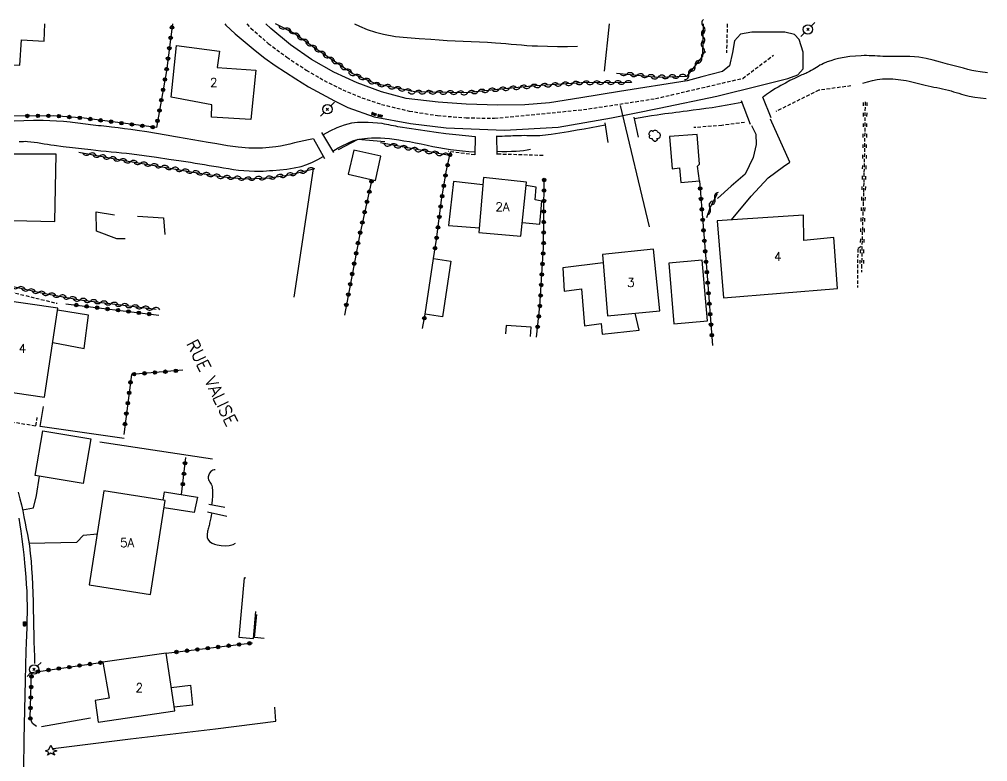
# Model space of a CAD drawing. Header units: millimetres. Extents: x 176000 to 177000, y 162000 to 163001.
# Drawn here: x 176663 to 176801.3, y 162894.7 to 163000.6 of the extents above; entities that cross this region are included whole.
import ezdxf
from ezdxf.enums import TextEntityAlignment as Align

# ---------------------------------------------------------------- set-up
doc = ezdxf.new("R2010")
doc.units = ezdxf.units.MM
doc.linetypes.add('DASHED', pattern=[0.75, 0.5, -0.25])
doc.layers.get('0').update_dxf_attribs({"linetype": 'CONTINUOUS'})
for name, color, linetype in [('W0001', 6, 'DASHED'), ('W0008', 7, 'CONTINUOUS'), ('W0017', 7, 'CONTINUOUS'), ('W0101', 7, 'CONTINUOUS'), ('W0104', 1, 'CONTINUOUS'), ('W0112', 1, 'DASHED'), ('W0120', 7, 'CONTINUOUS'), ('W0220', 5, 'DASHED'), ('W0300', 7, 'CONTINUOUS'), ('W0303', 7, 'CONTINUOUS'), ('W0310', 3, 'CONTINUOUS'), ('W0323', 7, 'CONTINUOUS'), ('W0333', 7, 'CONTINUOUS'), ('W0401', 7, 'CONTINUOUS'), ('W0473', 7, 'CONTINUOUS'), ('W0510', 5, 'CONTINUOUS'), ('W0515', 5, 'CONTINUOUS'), ('W0989', 7, 'CONTINUOUS'), ('W0991', 7, 'CONTINUOUS')]:
    doc.layers.add(name, color=color, linetype=linetype)
doc.styles.get("Standard").update_dxf_attribs({"font": 'romans.shx', "width": 0.85})

# ---------------------------------------------------------------- blocks, each defined once
blk = doc.blocks.new('T401')
for p, q in [((-0.3, 0.3), (0, 0.3)), ((-0.3, -0.25), (-0.3, 0.3)), ((-0.3, 0.15), (0, 0.15)), ((-0.3, 0), (0, 0)), ((0, 0.3), (0, -0.25)), ((-0.3, -0.15), (0, -0.15)), ((-0.3, -0.25), (-0.3, -0.3)), ((-0.3, -0.3), (0, -0.3)), ((0, -0.3), (0, -0.25))]:
    blk.add_line(p, q)
blk = doc.blocks.new('T473')
for p, q in [((-0.166667, 0.166667), (0.166667, -0.166667)), ((-0.166667, -0.166667), (0.166667, 0.166667)), ((0.500001, 0.500001), (1.000002, 1.000002)), ((-1.000002, -1.000002), (-0.500001, -0.500001))]:
    blk.add_line(p, q)
blk.add_ellipse((0, 0), major_axis=(0.471405, 0.471405), ratio=1, start_param=5.4977871438, end_param=11.780972451)
blk = doc.blocks.new('T300')
for p, q in [((-0.8, 0.51), (-0.86, 0.34)), ((-0.86, 0.34), (-0.86, 0.17)), ((-0.86, 0.17), (-0.74, 0.06)), ((-0.69, 0.63), (-0.8, 0.51)), ((-0.8, -0.06), (-0.74, 0.06)), ((-0.74, 0.06), (-0.69, 0.11)), ((-0.57, 0.69), (-0.69, 0.63)), ((-0.46, 0.69), (-0.57, 0.69)), ((-0.29, 0.63), (-0.46, 0.69)), ((-0.29, 0.63), (-0.17, 0.74)), ((-0.23, 0.57), (-0.29, 0.63)), ((-0.17, 0.74), (-0.06, 0.8)), ((-0.06, 0.8), (0.06, 0.8)), ((0.06, 0.8), (0.23, 0.74)), ((0.23, 0.74), (0.34, 0.63)), ((0.34, 0.63), (0.4, 0.51)), ((0.46, 0.46), (0.34, 0.46)), ((0.4, 0.51), (0.4, 0.46)), ((0.57, 0.4), (0.46, 0.46)), ((0.57, 0.4), (0.69, 0.29)), ((0.69, 0.29), (0.74, 0.17)), ((0.74, 0.06), (0.69, -0.17)), ((0.74, 0.17), (0.74, 0.06)), ((-0.8, -0.17), (-0.8, -0.06)), ((-0.8, -0.23), (-0.8, -0.17)), ((-0.74, -0.34), (-0.8, -0.23)), ((-0.69, -0.4), (-0.74, -0.34)), ((-0.51, -0.46), (-0.69, -0.4)), ((-0.4, -0.46), (-0.51, -0.46)), ((-0.4, -0.46), (-0.34, -0.46)), ((-0.34, -0.46), (-0.34, -0.4)), ((-0.34, -0.51), (-0.34, -0.46)), ((-0.29, -0.63), (-0.34, -0.51)), ((-0.17, -0.74), (-0.29, -0.63)), ((-0.06, -0.8), (-0.17, -0.74)), ((0.06, -0.8), (-0.06, -0.8)), ((0.17, -0.74), (0.06, -0.8)), ((0.23, -0.69), (0.17, -0.74)), ((0.29, -0.46), (0.23, -0.46)), ((0.29, -0.63), (0.23, -0.69)), ((0.46, -0.4), (0.29, -0.46)), ((0.34, -0.51), (0.29, -0.63)), ((0.34, -0.51), (0.34, -0.46)), ((0.57, -0.34), (0.46, -0.4)), ((0.63, -0.29), (0.57, -0.34)), ((0.69, -0.17), (0.63, -0.29))]:
    blk.add_line(p, q)
blk = doc.blocks.new('T303')
for p, q in [((-0.77, 0), (-0.28, 0.21)), ((-0.28, -0.21), (-0.77, 0)), ((-0.28, 0.21), (0, 0.83)), ((0, 0.83), (0.28, 0.21)), ((0.28, 0.21), (0.83, 0)), ((0.83, 0), (0.28, -0.21)), ((-0.49, -0.63), (-0.28, -0.21)), ((0, -0.35), (-0.49, -0.63)), ((0.56, -0.63), (0, -0.35)), ((0.28, -0.21), (0.56, -0.63))]:
    blk.add_line(p, q)
blk = doc.blocks.new('t310o')
at = {"color": 0, "linetype": 'Continuous'}
for centre, start, end in [((-0.5, 0.38), 216.8699, 323.1304), ((0.5, -0.37), 36.8699, 143.1303)]:
    blk.add_arc(centre, 0.625, start, end, dxfattribs=at)
blk = doc.blocks.new('t323o')
at = {"color": 0, "linetype": 'Continuous'}
for radius in [0.25, 0.15]:
    blk.add_circle((0, 0), radius, dxfattribs=at)
blk = doc.blocks.new('t220o')
at = {"color": 0, "linetype": 'Continuous'}
for p, q in [((-0.25, 0.25), (0.25, 0.25)), ((-0.25, -0.25), (0.25, -0.25))]:
    blk.add_line(p, q, dxfattribs=at)

msp = doc.modelspace()

# ---------------------------------------------------------------- linework, layer by layer
at = {"layer": 'W0001'}
msp.add_lwpolyline([(176695.43, 163000), (176696.02, 162999.39), (176698.52, 162997.21), (176701.18, 162995.23), (176703.94, 162993.41), (176706.5, 162991.92), (176709.14, 162990.59), (176711.87, 162989.44), (176714.68, 162988.51), (176718.65, 162987.55), (176722.69, 162986.92), (176726.76, 162986.59), (176730.84, 162986.53), (176743.52, 162987.76), (176753.83, 162989.34), (176766.27, 162992.23), (176770.68, 162995.54)], dxfattribs=at)
at = {"layer": 'W0008'}
for points in [[(176692.29, 163000), (176692.45, 162999.83), (176693.79, 162998.56), (176695.2, 162997.37), (176696.63, 162996.2), (176698.04, 162995.12), (176699.48, 162994.08), (176700.96, 162993.09), (176702.45, 162992.14), (176704.27, 162991.04), (176706.11, 162990), (176707.99, 162989), (176709.88, 162988.05)], [(176718.23, 162989.35), (176714.68, 162990.31), (176711.23, 162991.57), (176707.89, 162993.12), (176704.7, 162994.94), (176701.68, 162997.01), (176698.86, 162999.33), (176698.17, 163000)], [(176709.88, 162988.05), (176713.65, 162986.75), (176718.83, 162985.8), (176723.9, 162985.17), (176732.27, 162984.85), (176739.92, 162985.27), (176747.53, 162986.57), (176754.32, 162987.95), (176762.59, 162989.68), (176768.89, 162991.27), (176772.74, 162992.2), (176774.15, 162992.72), (176774.89, 162993.6), (176774.92, 162995.97), (176774.35, 162997.77), (176773.69, 162998.51), (176772.29, 162998.8), (176767.56, 162998.8), (176765.96, 162998.52), (176765.12, 162997.57), (176764.84, 162995.94), (176764.38, 162994), (176763.37, 162993.21), (176760.46, 162992.44), (176758.32, 162991.89), (176748.69, 162990.35), (176743.14, 162989.43), (176738.68, 162988.72), (176735.15, 162988.43), (176731.29, 162988.42), (176726.79, 162988.54), (176722.8, 162988.84), (176718.23, 162989.35)], [(176663.6, 162893.64), (176663.67, 162897.86), (176663.76, 162902.08), (176663.85, 162906.3), (176663.95, 162910.52), (176663.99, 162911.63), (176664.04, 162912.74), (176664.08, 162913.85), (176664.1, 162914.97), (176664.11, 162915.98), (176664.11, 162916.98), (176664.09, 162917.99), (176664.06, 162919), (176664, 162920.02), (176663.93, 162921.03), (176663.84, 162922.05), (176663.75, 162923.06), (176663.64, 162924.19), (176663.52, 162925.33), (176663.38, 162926.46), (176663.22, 162927.59), (176663.08, 162928.51), (176662.91, 162929.44)]]:
    msp.add_lwpolyline(points, dxfattribs=at)
at = {"layer": 'W0017'}
for points in [[(176767.53, 162985.51), (176768.16, 162984.25), (176768.19, 162982.78), (176767.79, 162980.94), (176766.63, 162978.55), (176764.64, 162976.83), (176762.68, 162975.06)], [(176764.67, 162972.02), (176767.46, 162975.4), (176769.91, 162978.02), (176772.08, 162979.64), (176773.01, 162980.27), (176770.23, 162986.38)], [(176663.4, 162930.62), (176664.99, 162930.91), (176665.39, 162932.67), (176665.83, 162935.43)], [(176664.32, 162925.88), (176671.19, 162926.02), (176672.12, 162926.99), (176674.06, 162927.2)], [(176667.79, 162896.56), (176678.84, 162897.95), (176690.96, 162899.38), (176699.61, 162900.46), (176699.46, 162902.47)], [(176666.1, 162899.72), (176673.11, 162900.93)]]:
    msp.add_lwpolyline(points, dxfattribs=at)
at = {"layer": 'W0101'}
for points in [[(176685.4, 162996.94), (176691.57, 162996.1), (176691.22, 162993.76), (176696.74, 162993.38), (176696.03, 162986.35), (176690.4, 162986.68), (176690.45, 162988.46), (176684.65, 162989.53)], [(176646.99, 162973.95), (176656.44, 162974.02), (176660.04, 162974.12), (176659.97, 162971.96), (176668.05, 162971.78), (176668.23, 162981.39), (176656.65, 162981.39), (176656.66, 162981.9), (176646.91, 162981.95)], [(176728.61, 162970.23), (176734.57, 162969.7), (176735.39, 162977.43), (176729.27, 162978.05)], [(176762.65, 162971.89), (176763.52, 162960.88), (176779.82, 162962.25), (176779.31, 162969.53), (176775.02, 162969.1), (176774.96, 162972.68)], [(176754.45, 162959.05), (176753.55, 162967.82), (176746.23, 162967.08), (176746.97, 162958.34)], [(176660.23, 162960.61), (176658.36, 162947.92), (176666.56, 162946.71), (176668.44, 162959.4)], [(176675.01, 162933.32), (176672.92, 162919.92), (176681.71, 162918.56), (176683.8, 162931.95)], [(176683.92, 162910.17), (176674.9, 162908.88), (176675.78, 162903.73), (176673.77, 162903.43), (176674.2, 162900.32), (176685.16, 162901.95)]]:
    msp.add_lwpolyline(points, close=True, dxfattribs=at)
at = {"layer": 'W0104'}
for points in [[(176656.06, 163000), (176656.05, 162999.41), (176655.65, 162994.41), (176663.02, 162994.11), (176663.28, 162997.75), (176666.51, 162997.55), (176666.62, 163000)], [(176729.18, 162977.03), (176724.98, 162977.52), (176724.24, 162971.21), (176728.66, 162970.89)], [(176734.78, 162971.65), (176737.3, 162971.43), (176737.59, 162974.71), (176736.62, 162974.89), (176736.77, 162976.68), (176735.34, 162976.93)], [(176678.05, 162969.3), (176676.86, 162969.33), (176673.98, 162970.4), (176673.91, 162973.19), (176676.53, 162972.74)], [(176679.85, 162972.54), (176683.54, 162972.33), (176683.72, 162969.95)], [(176746.33, 162965.87), (176740.59, 162965.18), (176740.78, 162961.87), (176743.26, 162962.18), (176743.68, 162956.89), (176746.08, 162957.21), (176746.21, 162955.72), (176751.48, 162956.26), (176750.92, 162958.71)], [(176667.72, 162954.51), (176672.24, 162953.68), (176672.85, 162958.42), (176668.4, 162959.15)], [(176736.05, 162956.7), (176732.47, 162956.96), (176732.38, 162955.74)], [(176735.96, 162955.37), (176736.05, 162956.7)], [(176683.52, 162932), (176683.71, 162933.2), (176688.41, 162932.43), (176687.93, 162930.24), (176683.64, 162930.91)], [(176695.33, 162920.89), (176695.07, 162920.91), (176694.29, 162912.47), (176696.41, 162912.27)], [(176696.41, 162912.27), (176696.76, 162916.13)], [(176696.55, 162912.39), (176696.9, 162915.69)], [(176697.94, 162912.24), (176696.55, 162912.39)], [(176684.66, 162905.28), (176687.41, 162905.62), (176687.7, 162902.72), (176685.08, 162902.46)]]:
    msp.add_lwpolyline(points, dxfattribs=at)
for points in [[(176760.11, 162977.6), (176759.83, 162979.67), (176760.11, 162979.96), (176759.79, 162984.21), (176755.83, 162983.94), (176756.19, 162979.3), (176757.26, 162979.47), (176757.43, 162977.36)], [(176709.94, 162978.54), (176713.82, 162977.65), (176714.61, 162981.1), (176710.73, 162981.99)], [(176720.92, 162958.57), (176722.09, 162966.5), (176724.57, 162966.13), (176723.39, 162958.2)], [(176755.72, 162965.84), (176756.45, 162957.2), (176761.23, 162957.61), (176760.5, 162966.25)], [(176666.31, 162941.93), (176673.16, 162940.76), (176672.07, 162934.37), (176665.22, 162935.54)]]:
    msp.add_lwpolyline(points, close=True, dxfattribs=at)
at = {"layer": 'W0112'}
for points in [[(176764.07, 163000), (176763.96, 162995.89)], [(176781.73, 162991.15), (176777.14, 162990.54), (176770.99, 162987.5)], [(176766.55, 162985.94), (176763.3, 162985.51), (176759.3, 162985.19)], [(176728.01, 162981.32), (176724.25, 162981.77)], [(176737.77, 162981.21), (176731.29, 162981.4)], [(176783.2, 162968.22), (176782.7, 162967.89), (176782.66, 162962.36)], [(176648.57, 162964.98), (176668.34, 162960.11)], [(176661.79, 162943.2), (176665.33, 162942.63), (176665.51, 162943.8)]]:
    msp.add_lwpolyline(points, dxfattribs=at)
at = {"layer": 'W0120'}
for points in [[(176770.36, 162986.58), (176769.16, 162989.56)], [(176766.04, 162989.08), (176767.32, 162985.7)], [(176746.58, 162985.87), (176747.02, 162983.09)], [(176751.37, 162983.82), (176750.77, 162986.7)], [(176707.86, 162981.66), (176706.14, 162984.5)], [(176731.21, 162981.37), (176731.15, 162984.02)], [(176704.95, 162983.6), (176706.54, 162980.77)], [(176728.08, 162983.93), (176728.02, 162981.33)], [(176689.81, 162930.36), (176692.6, 162929.73)], [(176692.29, 162930.94), (176690, 162931.38)]]:
    msp.add_lwpolyline(points, dxfattribs=at)
at = {"layer": 'W0220'}
msp.add_lwpolyline([(176783.75, 162988.86), (176783.73, 162986.66), (176783.7, 162984.46), (176783.67, 162982.26), (176783.62, 162980.06), (176783.59, 162978.68), (176783.56, 162977.3), (176783.52, 162975.91), (176783.48, 162974.53), (176783.44, 162973.15), (176783.4, 162971.76), (176783.36, 162970.38), (176783.32, 162968.99), (176783.3, 162968.14), (176783.29, 162967.29), (176783.27, 162966.43), (176783.26, 162965.58), (176783.24, 162964.72), (176783.24, 162964.54)], dxfattribs=at)
at = {"layer": 'W0300'}
for points in [[(176710.81, 163000), (176711.53, 162999.66), (176712.66, 162999.22), (176713.82, 162998.84), (176714.99, 162998.53), (176716.67, 162998.22), (176718.36, 162998.04), (176720.06, 162997.92), (176721.75, 162997.8), (176722.9, 162997.72), (176724.05, 162997.65), (176725.2, 162997.58), (176726.35, 162997.53), (176727.51, 162997.48), (176728.66, 162997.43), (176729.81, 162997.37), (176730.96, 162997.3), (176731.71, 162997.25), (176732.46, 162997.19), (176733.21, 162997.12), (176733.96, 162997.06), (176734.7, 162997), (176735.45, 162996.94), (176736.2, 162996.89), (176736.95, 162996.85), (176738.38, 162996.8), (176739.81, 162996.78), (176741.23, 162996.78), (176742.66, 162996.8)], [(176715.18, 162983.17), (176711.32, 162983.51), (176708.51, 162982.04)], [(176704.93, 162979.3), (176702.18, 162961)]]:
    msp.add_lwpolyline(points, dxfattribs=at)
at = {"layer": 'W0303'}
for points in [[(176747.19, 163000), (176746.51, 162993.24)], [(176677.91, 162940.79), (176665.93, 162942.54), (176666.4, 162945.38)], [(176690.54, 162937.84), (176674.44, 162940.28)]]:
    msp.add_lwpolyline(points, dxfattribs=at)
at = {"layer": 'W0310'}
for points in [[(176750.33, 162991.65), (176743.25, 162991.6), (176736.66, 162991.15), (176730.76, 162990.61), (176726.81, 162990.17), (176719.43, 162990.28), (176713.87, 162991.45), (176710.58, 162992.86), (176705.18, 162996.55), (176702.17, 162998.7), (176699.56, 163000)], [(176748.24, 162992.97), (176754.12, 162992.41), (176758.36, 162992.55), (176760.56, 162995.38), (176760.68, 163000)], [(176724.09, 162981.25), (176714.52, 162983)], [(176671.47, 162981.69), (176677.91, 162980.48), (176683.13, 162979.66), (176687.21, 162978.93), (176692.09, 162978.15), (176695.31, 162977.9), (176698.69, 162978.03), (176701.54, 162978.47), (176705.17, 162979.34)], [(176762.64, 162975.73), (176761.61, 162973.83), (176761.1, 162972.31)], [(176649.62, 162965.27), (176666.34, 162961.55), (176671.6, 162960.62), (176682.49, 162959.26)]]:
    msp.add_lwpolyline(points, dxfattribs=at)
at = {"layer": 'W0323'}
for points in [[(176684.83, 163000), (176683.97, 162993.3), (176682.53, 162985.2), (176672.24, 162986.53), (176667.89, 162986.88), (176656.43, 162986.8), (176645.13, 162986.02), (176648.59, 162994.45), (176653.46, 162994.24)], [(176722.09, 162966.5), (176722.53, 162969.22), (176723.26, 162974.84), (176723.91, 162978.89), (176724.56, 162981.7)], [(176713.32, 162977.77), (176711.53, 162969.76), (176709.39, 162958.41)], [(176736.82, 162955.26), (176737.31, 162959.69), (176737.83, 162968.04), (176737.91, 162977.73)], [(176760.11, 162977.6), (176761.16, 162964.64), (176761.97, 162954.08)], [(176669.6, 162960.04), (176682.86, 162958.41)], [(176720.55, 162956.53), (176720.92, 162958.57)], [(176686.33, 162950.55), (176678.98, 162949.96), (176677.87, 162941.39)], [(176686.14, 162932.8), (176686.72, 162938.12)], [(176683.92, 162910.17), (176696.25, 162911.63)], [(176665.41, 162899.71), (176664.83, 162900.11), (176664.52, 162900.88), (176664.71, 162907.41), (176674.9, 162908.88)]]:
    msp.add_lwpolyline(points, dxfattribs=at)
at = {"layer": 'W0333'}
for points in [[(176748.76, 162988.35), (176752.93, 162971.05)], [(176662.78, 162933.13), (176663.04, 162932.22), (176663.25, 162931.36), (176663.44, 162930.48), (176663.61, 162929.61), (176663.78, 162928.73), (176663.94, 162927.92), (176664.11, 162927.11), (176664.26, 162926.29), (176664.39, 162925.47), (176664.52, 162924.39), (176664.63, 162923.31), (176664.71, 162922.22), (176664.79, 162921.13), (176664.85, 162919.94), (176664.89, 162918.75), (176664.91, 162917.56), (176664.94, 162916.37), (176664.95, 162915.93), (176664.96, 162915.48), (176664.97, 162915.04), (176664.98, 162914.6), (176664.99, 162914.15), (176665, 162913.71), (176665.01, 162913.27), (176665.02, 162912.82), (176665.04, 162911.79), (176665.08, 162910.75), (176665.11, 162909.71), (176665.14, 162908.67)]]:
    msp.add_lwpolyline(points, dxfattribs=at)
at = {"layer": 'W0510'}
for points in [[(176801.26, 162993.03), (176800.17, 162993.16), (176799.58, 162993.25), (176798.99, 162993.37), (176798.41, 162993.5), (176797.83, 162993.66), (176797.26, 162993.81), (176796.69, 162993.97), (176796.11, 162994.13), (176795.54, 162994.27), (176794.52, 162994.53), (176793.5, 162994.81), (176792.48, 162995.06), (176791.44, 162995.24), (176790.79, 162995.31), (176790.15, 162995.35), (176789.5, 162995.37), (176788.86, 162995.37), (176788.21, 162995.36), (176787.57, 162995.36), (176786.92, 162995.36), (176786.28, 162995.37), (176785.9, 162995.38), (176785.51, 162995.4), (176785.13, 162995.42), (176784.75, 162995.44), (176784.36, 162995.46), (176783.98, 162995.47), (176783.6, 162995.47), (176783.21, 162995.46), (176782.39, 162995.41), (176781.57, 162995.33), (176780.75, 162995.21), (176779.94, 162995.05), (176779.39, 162994.91), (176778.86, 162994.75), (176778.33, 162994.57), (176777.82, 162994.35), (176777.56, 162994.22), (176777.3, 162994.09), (176777.06, 162993.94), (176776.81, 162993.78), (176776.57, 162993.63), (176776.32, 162993.47), (176776.07, 162993.33), (176775.82, 162993.19), (176775.64, 162993.11), (176775.45, 162993.02), (176775.27, 162992.94), (176775.08, 162992.87), (176774.89, 162992.79), (176774.7, 162992.72), (176774.52, 162992.64), (176774.33, 162992.55), (176773.67, 162992.23), (176773.02, 162991.9), (176772.38, 162991.56), (176771.74, 162991.2), (176771.35, 162990.98), (176770.98, 162990.76), (176770.6, 162990.52), (176770.23, 162990.29), (176769.96, 162990.11), (176769.69, 162989.93), (176769.43, 162989.75), (176769.16, 162989.56)], [(176783.41, 162991.52), (176784.1, 162991.75), (176784.8, 162991.92), (176785.5, 162992.06), (176786.22, 162992.14), (176786.98, 162992.17), (176787.74, 162992.15), (176788.49, 162992.08), (176789.24, 162991.98), (176789.63, 162991.92), (176790.03, 162991.84), (176790.41, 162991.75), (176790.8, 162991.65), (176791.18, 162991.54), (176791.57, 162991.44), (176791.95, 162991.34), (176792.34, 162991.25), (176792.76, 162991.16), (176793.17, 162991.07), (176793.59, 162990.98), (176794, 162990.9), (176794.42, 162990.82), (176794.83, 162990.73), (176795.24, 162990.63), (176795.66, 162990.53), (176796.03, 162990.43), (176796.4, 162990.32), (176796.77, 162990.21), (176797.14, 162990.09), (176797.51, 162989.97), (176797.88, 162989.86), (176798.25, 162989.77), (176798.63, 162989.68), (176799.44, 162989.54), (176800.25, 162989.43), (176801.06, 162989.36), (176801.06, 162989.36)], [(176766.15, 162988.79), (176765.09, 162988.59), (176764.04, 162988.39), (176762.98, 162988.21), (176761.91, 162988.04), (176761.02, 162987.91), (176760.12, 162987.79), (176759.22, 162987.68), (176758.32, 162987.56), (176757.79, 162987.49), (176757.26, 162987.42), (176756.73, 162987.35), (176756.2, 162987.28), (176755.67, 162987.21), (176755.13, 162987.14), (176754.6, 162987.07), (176754.07, 162986.99), (176753.26, 162986.86), (176752.44, 162986.73), (176751.63, 162986.59), (176750.82, 162986.45)], [(176704.95, 162983.6), (176704.27, 162983.45), (176703.6, 162983.3), (176702.93, 162983.15), (176702.26, 162983), (176701.6, 162982.85), (176700.94, 162982.69), (176700.28, 162982.55), (176699.61, 162982.44), (176698.65, 162982.34), (176697.68, 162982.28), (176696.71, 162982.26), (176695.74, 162982.28), (176694.21, 162982.4), (176692.68, 162982.61), (176691.16, 162982.86), (176689.64, 162983.11), (176689.1, 162983.2), (176688.55, 162983.3), (176688, 162983.4), (176687.46, 162983.5), (176686.91, 162983.6), (176686.36, 162983.7), (176685.82, 162983.8), (176685.27, 162983.9), (176683.91, 162984.13), (176682.54, 162984.36), (176681.18, 162984.58), (176679.81, 162984.78), (176678.89, 162984.91), (176677.98, 162985.03), (176677.06, 162985.15), (176676.14, 162985.26), (176675.77, 162985.31), (176675.39, 162985.35), (176675.02, 162985.39), (176674.64, 162985.43), (176674.27, 162985.47), (176673.89, 162985.51), (176673.52, 162985.55), (176673.14, 162985.6), (176672.77, 162985.64), (176672.41, 162985.69), (176672.04, 162985.74), (176671.68, 162985.79), (176671.31, 162985.84), (176670.94, 162985.89), (176670.57, 162985.93), (176670.21, 162985.97), (176669.25, 162986.05), (176668.28, 162986.12), (176667.32, 162986.17), (176666.36, 162986.2), (176664.97, 162986.2), (176663.59, 162986.17), (176662.21, 162986.13)], [(176728.08, 162983.86), (176726.68, 162984), (176725.29, 162984.16), (176723.89, 162984.33), (176722.5, 162984.51), (176721.21, 162984.68), (176719.93, 162984.86), (176718.65, 162985.05), (176717.37, 162985.26), (176717.04, 162985.32), (176716.71, 162985.38), (176716.39, 162985.45), (176716.06, 162985.52), (176715.74, 162985.59), (176715.41, 162985.65), (176715.09, 162985.71), (176714.76, 162985.76), (176714.1, 162985.83), (176713.45, 162985.89), (176712.79, 162985.93), (176712.14, 162985.94), (176711.7, 162985.94), (176711.27, 162985.93), (176710.84, 162985.89), (176710.41, 162985.82), (176709.35, 162985.53), (176708.31, 162985.16), (176707.3, 162984.71), (176706.33, 162984.18)], [(176746.63, 162985.55), (176745.63, 162985.36), (176744.63, 162985.17), (176743.63, 162984.98), (176742.62, 162984.81), (176741.39, 162984.6), (176740.16, 162984.38), (176738.92, 162984.2), (176737.67, 162984.07), (176737.3, 162984.04), (176736.93, 162984.03), (176736.56, 162984.03), (176736.18, 162984.03), (176735.81, 162984.04), (176735.44, 162984.04), (176735.07, 162984.05), (176734.7, 162984.04), (176734.44, 162984.04), (176734.19, 162984.03), (176733.94, 162984.02), (176733.68, 162984.01), (176733.43, 162984), (176733.18, 162983.99), (176732.92, 162983.98), (176732.67, 162983.98), (176732.29, 162983.96), (176731.91, 162983.95), (176731.53, 162983.94), (176731.15, 162983.93)], [(176662.92, 162983.21), (176663.22, 162983.22), (176663.53, 162983.23), (176663.83, 162983.24), (176664.13, 162983.22), (176664.61, 162983.18), (176665.08, 162983.12), (176665.56, 162983.05), (176666.03, 162982.97), (176666.5, 162982.89), (176666.97, 162982.81), (176667.44, 162982.73), (176667.91, 162982.67), (176669.22, 162982.5), (176670.53, 162982.34), (176671.85, 162982.2), (176673.16, 162982.05), (176673.89, 162981.97), (176674.62, 162981.9), (176675.36, 162981.83), (176676.09, 162981.75), (176676.82, 162981.68), (176677.55, 162981.61), (176678.28, 162981.53), (176679.01, 162981.44), (176680.78, 162981.21), (176682.55, 162980.97), (176684.32, 162980.71), (176686.09, 162980.45), (176686.76, 162980.35), (176687.42, 162980.24), (176688.09, 162980.13), (176688.75, 162980.02), (176689.42, 162979.92), (176690.08, 162979.81), (176690.75, 162979.7), (176691.41, 162979.59), (176692.12, 162979.47), (176692.84, 162979.34), (176693.55, 162979.22), (176694.27, 162979.13), (176695.03, 162979.06), (176695.79, 162979.01), (176696.55, 162978.98), (176697.31, 162978.97), (176697.78, 162978.98), (176698.24, 162979.01), (176698.7, 162979.05), (176699.15, 162979.09), (176700.16, 162979.19), (176701.18, 162979.28), (176702.19, 162979.43), (176703.19, 162979.66), (176704.02, 162979.93), (176704.83, 162980.26), (176705.61, 162980.64), (176706.36, 162981.08)], [(176707.74, 162981.85), (176708.11, 162982.08), (176708.48, 162982.3), (176708.86, 162982.5), (176709.25, 162982.69), (176709.69, 162982.9), (176710.14, 162983.11), (176710.59, 162983.29), (176711.06, 162983.44), (176711.45, 162983.54), (176711.86, 162983.61), (176712.26, 162983.66), (176712.67, 162983.7), (176713.28, 162983.74), (176713.9, 162983.75), (176714.52, 162983.73), (176715.14, 162983.7), (176715.82, 162983.64), (176716.5, 162983.55), (176717.18, 162983.44), (176717.86, 162983.33), (176718.69, 162983.19), (176719.53, 162983.03), (176720.36, 162982.86), (176721.19, 162982.69), (176722.02, 162982.52), (176722.85, 162982.36), (176723.68, 162982.21), (176724.52, 162982.08), (176725.4, 162981.96), (176726.27, 162981.86), (176727.15, 162981.79), (176728.03, 162981.73)], [(176731.2, 162981.82), (176731.89, 162981.8), (176732.57, 162981.8), (176733.25, 162981.81), (176733.93, 162981.85), (176734.45, 162981.89), (176734.96, 162981.95), (176735.47, 162982.02), (176735.98, 162982.1)]]:
    msp.add_lwpolyline(points, dxfattribs=at)
at = {"layer": 'W0515'}
for points in [[(176690.91, 162936.36), (176690.77, 162936.34), (176690.58, 162936.28), (176690.33, 162936.11), (176690.14, 162935.88), (176690.01, 162935.61), (176689.94, 162935.32), (176689.95, 162935.12), (176689.99, 162934.93), (176690.07, 162934.76), (176690.16, 162934.59), (176690.26, 162934.44), (176690.35, 162934.28), (176690.43, 162934.11), (176690.48, 162933.93), (176690.56, 162933.28), (176690.57, 162932.61), (176690.52, 162931.95), (176690.4, 162931.3)], [(176690.43, 162930.22), (176690.36, 162929.84), (176690.29, 162929.47), (176690.21, 162929.09), (176690.13, 162928.72), (176690.1, 162928.56), (176690.05, 162928.39), (176690.01, 162928.23), (176689.96, 162928.08), (176689.92, 162927.91), (176689.88, 162927.75), (176689.85, 162927.59), (176689.83, 162927.42), (176689.8, 162927.19), (176689.77, 162926.94), (176689.78, 162926.68), (176689.87, 162926.43), (176690.14, 162926.11), (176690.48, 162925.89), (176690.85, 162925.74), (176691.22, 162925.64), (176691.79, 162925.53), (176692.36, 162925.5), (176692.94, 162925.56), (176693.5, 162925.7), (176693.83, 162925.85)]]:
    msp.add_lwpolyline(points, dxfattribs=at)

# ---------------------------------------------------------------- block references
at = {"layer": 'W0220'}
for p, rotation in [((176783.75, 162988.54), 269.4371916980237), ((176783.73, 162987.04), 269.4371916980237), ((176783.72, 162985.54), 269.2563363617079), ((176783.7, 162984.04), 269.075479782356), ((176783.67, 162982.54), 269.075479782356), ((176783.64, 162981.04), 268.8946219610398), ((176783.61, 162979.54), 268.7141719161559), ((176783.58, 162978.04), 268.5507353604818), ((176783.54, 162976.54), 268.4273874483313), ((176783.49, 162975.04), 268.3441285302815), ((176783.45, 162973.54), 268.3108132191379), ((176783.41, 162972.04), 268.327442067349), ((176783.36, 162970.54), 268.3841613909309), ((176783.32, 162969.04), 268.4809710236747), ((176783.29, 162967.54), 268.9088862015734), ((176783.27, 162966.04), 269.0205988863196)]:
    msp.add_blockref('t220o', p, dxfattribs=dict(at, rotation=rotation))
at = {"layer": 'W0300'}
msp.add_blockref('T300', (176753.75, 162984.03), dxfattribs=at)
at = {"layer": 'W0303'}
msp.add_blockref('T303', (176667.47, 162896.22), dxfattribs=at)
at = {"layer": 'W0310'}
for p, rotation in [((176760.67, 162999.64), 88.57058801000484), ((176700.9, 162999.33), 153.5178060025669), ((176702.24, 162998.65), 144.4515306874538), ((176703.46, 162997.78), 144.4515306874538), ((176760.63, 162998.14), 88.57058801000484), ((176704.68, 162996.91), 144.4515306874538), ((176705.91, 162996.05), 145.6420948255581), ((176760.59, 162996.64), 88.57058801000484), ((176707.15, 162995.2), 145.6420948255581), ((176708.39, 162994.36), 145.6420948255581), ((176760.41, 162995.19), 52.17408894911779), ((176709.63, 162993.51), 145.6420948255581), ((176758.57, 162992.82), 52.17408894911779), ((176759.49, 162994.01), 52.17408894911779), ((176710.9, 162992.72), 156.8455624033846), ((176712.28, 162992.13), 156.8455624033846), ((176749.73, 162992.83), 354.543122708329), ((176751.22, 162992.68), 354.543122708329), ((176752.72, 162992.54), 354.543122708329), ((176754.21, 162992.41), 1.956799639758969), ((176755.71, 162992.46), 1.956799639758969), ((176757.21, 162992.51), 1.956799639758969), ((176713.66, 162991.54), 156.8455624033846), ((176715.11, 162991.19), 168.0687312851475), ((176716.58, 162990.88), 168.0687312851475), ((176718.04, 162990.57), 168.0687312851475), ((176729.99, 162990.53), 186.4134151835987), ((176731.49, 162990.68), 185.1637711881854), ((176732.98, 162990.81), 185.1637711881854), ((176734.47, 162990.95), 185.1637711881854), ((176735.97, 162991.08), 185.1637711881854), ((176737.46, 162991.2), 183.9231084261909), ((176738.96, 162991.3), 183.9231084261909), ((176740.46, 162991.41), 183.9231084261909), ((176741.95, 162991.51), 183.9231084261909), ((176743.45, 162991.6), 180.4045102201204), ((176744.95, 162991.61), 180.4045102201204), ((176746.45, 162991.62), 180.4045102201204), ((176747.95, 162991.63), 180.4045102201204), ((176749.45, 162991.64), 180.4045102201204), ((176719.51, 162990.27), 179.1773319883108), ((176721.01, 162990.25), 179.1773319883108), ((176722.51, 162990.23), 179.1773319883108), ((176724.01, 162990.21), 179.1773319883108), ((176725.51, 162990.19), 179.1773319883108), ((176727.01, 162990.19), 186.4134151835987), ((176728.5, 162990.36), 186.4134151835987), ((176716, 162982.73), 169.6735448140713), ((176717.47, 162982.46), 169.6735448140713), ((176718.95, 162982.19), 169.6735448140713), ((176672.95, 162981.41), 349.2975660547954), ((176674.42, 162981.13), 349.2975660547954), ((176675.89, 162980.86), 349.2975660547954), ((176720.42, 162981.92), 169.6735448140713), ((176721.9, 162981.65), 169.6735448140713), ((176723.38, 162981.38), 169.6735448140713), ((176677.37, 162980.58), 349.2975660547954), ((176678.85, 162980.33), 351.1046088450324), ((176680.33, 162980.1), 351.1046088450324), ((176681.81, 162979.86), 351.1046088450324), ((176683.29, 162979.63), 349.9472078663547), ((176684.77, 162979.37), 349.9472078663547), ((176686.25, 162979.1), 349.9472078663547), ((176687.73, 162978.85), 350.8598070947227), ((176689.21, 162978.61), 350.8598070947227), ((176690.69, 162978.37), 350.8598070947227), ((176692.17, 162978.14), 355.6352819343503), ((176699.65, 162978.18), 8.75069109613484), ((176701.13, 162978.41), 8.75069109613484), ((176702.59, 162978.72), 13.49154516741359), ((176704.05, 162979.07), 13.49154516741359), ((176693.66, 162978.03), 355.6352819343503), ((176695.16, 162977.91), 355.6352819343503), ((176696.66, 162977.95), 2.15245354093274), ((176698.16, 162978.01), 2.15245354093274), ((176762.28, 162975.06), 241.5376457860893), ((176761.58, 162973.74), 251.5196504105766), ((176662.79, 162962.34), 347.434926848828), ((176664.26, 162962.01), 347.434926848828), ((176665.72, 162961.68), 347.434926848828), ((176667.19, 162961.4), 350.0324775984934), ((176668.67, 162961.14), 350.0324775984934), ((176670.15, 162960.88), 350.0324775984934), ((176671.63, 162960.62), 352.8410808268645), ((176673.12, 162960.43), 352.8410808268645), ((176674.6, 162960.25), 352.8410808268645), ((176676.09, 162960.06), 352.8410808268645), ((176677.58, 162959.87), 352.8410808268645), ((176679.07, 162959.68), 352.8410808268645), ((176680.56, 162959.5), 352.8410808268645), ((176682.04, 162959.31), 352.8410808268645)]:
    msp.add_blockref('t310o', p, dxfattribs=dict(at, rotation=rotation))
at = {"layer": 'W0323'}
for p, rotation in [((176684.76, 162999.5), 262.7411792828074), ((176684.57, 162998.01), 262.7411792828074), ((176684.38, 162996.52), 262.7411792828074), ((176684.19, 162995.04), 262.7411792828074), ((176684, 162993.55), 262.7411792828074), ((176683.75, 162992.07), 259.9174221364926), ((176683.49, 162990.59), 259.9174221364926), ((176683.23, 162989.12), 259.9174221364926), ((176664.11, 162986.86), 180.4000338523382), ((176665.61, 162986.87), 180.4000338523382), ((176667.11, 162986.88), 180.4000338523382), ((176668.61, 162986.83), 175.4182352324092), ((176670.1, 162986.71), 175.4182352324092), ((176671.6, 162986.59), 175.4182352324092), ((176682.97, 162987.64), 259.9174221364926), ((176673.09, 162986.42), 172.5962092693485), ((176674.58, 162986.23), 172.5962092693485), ((176676.07, 162986.04), 172.5962092693485), ((176677.55, 162985.84), 172.5962092693485), ((176679.04, 162985.65), 172.5962092693485), ((176680.53, 162985.46), 172.5962092693485), ((176682.01, 162985.26), 172.5962092693485), ((176682.7, 162986.16), 259.9174221364926), ((176724.47, 162981.3), 77.12444538674887), ((176724.13, 162979.84), 77.12444538674887), ((176723.83, 162978.37), 80.80872985255553), ((176713.26, 162977.52), 257.4037694801555), ((176723.59, 162976.89), 80.80872985255553), ((176737.91, 162977.72), 89.5092431990143), ((176712.94, 162976.05), 257.4037694801555), ((176723.35, 162975.41), 80.80872985255553), ((176737.9, 162976.22), 89.5092431990143), ((176760.2, 162976.51), 274.6018630460364), ((176712.61, 162974.59), 257.4037694801555), ((176737.89, 162974.72), 89.5092431990143), ((176760.32, 162975.01), 274.6018630460364), ((176712.28, 162973.12), 257.4037694801555), ((176723.14, 162973.93), 82.57644016855876), ((176737.88, 162973.22), 89.5092431990143), ((176760.44, 162973.52), 274.6018630460364), ((176711.95, 162971.66), 257.4037694801555), ((176722.95, 162972.44), 82.57644016855876), ((176737.86, 162971.72), 89.5092431990143), ((176760.56, 162972.02), 274.6018630460364), ((176711.63, 162970.2), 257.4037694801555), ((176722.75, 162970.95), 82.57644016855876), ((176737.85, 162970.22), 89.5092431990143), ((176760.68, 162970.53), 274.6018630460364), ((176711.33, 162968.72), 259.3160880877455), ((176722.56, 162969.46), 82.57644016855876), ((176737.84, 162968.72), 89.5092431990143), ((176760.8, 162969.03), 274.6018630460364), ((176711.06, 162967.25), 259.3160880877455), ((176722.33, 162967.98), 80.97123705517802), ((176737.78, 162967.22), 86.42879318464556), ((176760.92, 162967.54), 274.6018630460364), ((176710.78, 162965.78), 259.3160880877455), ((176761.04, 162966.04), 274.6018630460364), ((176737.69, 162965.73), 86.42879318464556), ((176761.16, 162964.55), 274.4192499304552), ((176710.5, 162964.3), 259.3160880877455), ((176737.59, 162964.23), 86.42879318464556), ((176761.28, 162963.05), 274.4192499304552), ((176710.22, 162962.83), 259.3160880877455), ((176737.5, 162962.73), 86.42879318464556), ((176709.94, 162961.35), 259.3160880877455), ((176737.41, 162961.23), 86.42879318464556), ((176761.39, 162961.55), 274.4192499304552), ((176671.09, 162959.86), 352.9921162794179), ((176672.58, 162959.68), 352.9921162794179), ((176674.07, 162959.49), 352.9921162794179), ((176675.56, 162959.31), 352.9921162794179), ((176677.05, 162959.13), 352.9921162794179), ((176678.54, 162958.94), 352.9921162794179), ((176709.67, 162959.88), 259.3160880877455), ((176737.31, 162959.74), 86.42879318464556), ((176761.51, 162960.06), 274.4192499304552), ((176680.02, 162958.76), 352.9921162794179), ((176681.51, 162958.58), 352.9921162794179), ((176720.81, 162958), 79.8173782945347), ((176737.15, 162958.25), 83.63361504421668), ((176761.63, 162958.56), 274.4192499304552), ((176736.98, 162956.76), 83.63361504421668), ((176761.74, 162957.07), 274.4192499304552), ((176761.86, 162955.57), 274.4192499304552), ((176679.34, 162949.99), 184.5994184264375), ((176680.83, 162950.11), 184.5994184264375), ((176682.33, 162950.23), 184.5994184264375), ((176683.82, 162950.35), 184.5994184264375), ((176685.32, 162950.47), 184.5994184264375), ((176678.84, 162948.83), 262.5717342001778), ((176678.64, 162947.34), 262.5717342001778), ((176678.45, 162945.85), 262.5717342001778), ((176678.25, 162944.36), 262.5717342001778), ((176678.06, 162942.88), 262.5717342001778), ((176686.63, 162937.28), 83.78172657626057), ((176686.47, 162935.78), 83.78172657626057), ((176686.3, 162934.29), 83.78172657626057), ((176686.9, 162910.52), 6.780465138219511), ((176688.39, 162910.7), 6.780465138219511), ((176689.88, 162910.87), 6.780465138219511), ((176691.36, 162911.05), 6.780465138219511), ((176692.85, 162911.23), 6.780465138219511), ((176694.34, 162911.4), 6.780465138219511), ((176695.83, 162911.58), 6.780465138219511), ((176685.41, 162910.34), 6.780465138219511), ((176667.12, 162907.76), 8.16238698665606), ((176668.6, 162907.97), 8.16238698665606), ((176670.09, 162908.18), 8.16238698665606), ((176671.57, 162908.4), 8.16238698665606), ((176673.06, 162908.61), 8.16238698665606), ((176674.54, 162908.82), 8.16238698665606), ((176664.7, 162906.84), 88.27226348728583), ((176665.63, 162907.55), 8.16238698665606), ((176664.65, 162905.34), 88.27226348728583), ((176664.61, 162903.84), 88.27226348728583), ((176664.56, 162902.34), 88.27226348728583), ((176664.53, 162900.85), 111.6738305840101)]:
    msp.add_blockref('t323o', p, dxfattribs=dict(at, rotation=rotation))
at = {"layer": 'W0401'}
for p, rotation in [((176713.55, 162986.98), 250.9195498603894), ((176714.44, 162986.75), 259.6601361110655), ((176663.86, 162914.35), 358.6858067168924)]:
    msp.add_blockref('T401', p, dxfattribs=dict(at, rotation=rotation))
at = {"layer": 'W0473'}
for p in [(176775.59, 162999.22), (176706.96, 162987.81), (176665.06, 162907.84)]:
    msp.add_blockref('T473', p, dxfattribs=at)

# ---------------------------------------------------------------- texts
at = {"layer": 'W0989'}
msp.add_text('RUE VALISE  ', height=1.75, rotation=296.0892, dxfattribs=at).set_placement((176686.75, 162954.38))
at = {"layer": 'W0991'}
for s, p in [('2', (176690.72, 162991.64)), ('2A', (176731.97, 162973.88)), ('4', (176771.28, 162966.78)), ('3', (176750.3, 162963.08)), ('4', (176663.4, 162953.66)), ('5A', (176678.36, 162925.94)), ('2', (176680.09, 162905.24))]:
    msp.add_text(s, height=1.25, dxfattribs=at).set_placement(p, align=Align.MIDDLE_CENTER)

doc.saveas('drawing.dxf')
